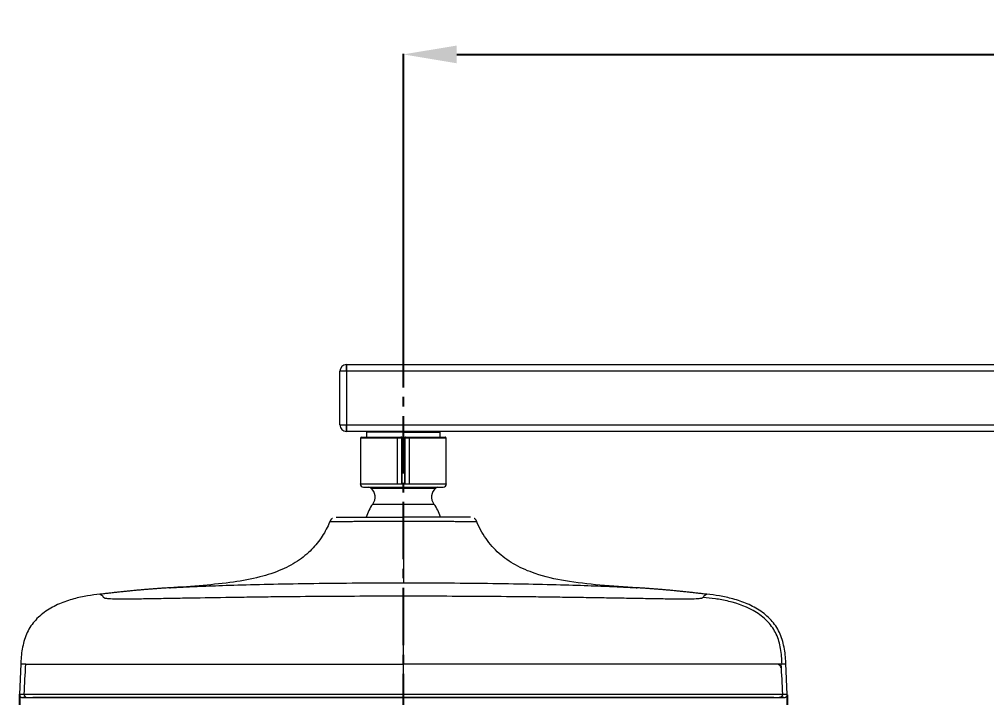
# Model space of a CAD drawing. Header units: millimetres. Extents: x -6909 to -4533, y -2578 to 782.
# Drawn here: x -5455.5 to -5165.9, y -369.4 to -166.3 of the extents above; entities that cross this region are included whole.
import ezdxf

# ---------------------------------------------------------------- set-up
doc = ezdxf.new("R2010")
doc.units = ezdxf.units.MM
doc.linetypes.add('CENTER2', pattern=[28.575, 19.05, -3.175, 3.175, -3.175])
doc.linetypes.add('HIDDENX2', pattern=[19.05, 12.7, -6.35])
doc.layers.add('HIDDEN', color=8, linetype='HIDDENX2')
doc.styles.get("Standard").update_dxf_attribs({"font": 'arial.ttf'})
doc.dimstyles.get("Standard").update_dxf_attribs({"dimtxt": 16, "dimasz": 16, "dimexe": 0.18, "dimexo": 0.0625, "dimgap": 3.5, "dimtad": 0, "dimdec": 1, "dimdsep": 46, "dimtxsty": 'Standard', "dimcen": 0.09, "dimclrd": 3, "dimclre": 3, "dimclrt": 3, "dimadec": 0, "dimazin": 0, "dimtfac": 1, "dimtdec": 1, "dimtofl": 0, "dimtmove": 0, "dimatfit": 3, "dimfxl": 1, "dimtolj": 1, "dimtzin": 0, "dimarcsym": 0})

# ---------------------------------------------------------------- blocks, each defined once
blk = doc.blocks.new('*D146')
at = {"color": 3, "lineweight": -2, "transparency": 16777216}
for p, q in [((-5455.44, -368.39), (-5455.44, -413.19)), ((-5225.55, -368.55), (-5225.55, -413.19)), ((-5439.44, -413.01), (-5371.14, -413.01)), ((-5241.55, -413.01), (-5309.85, -413.01))]:
    blk.add_line(p, q, dxfattribs=at)
at = {"color": 3, "lineweight": 18, "transparency": 16777216}
for points in [[(-5439.44, -410.34), (-5439.44, -415.68), (-5455.44, -413.01)], [(-5241.55, -410.34), (-5241.55, -415.68), (-5225.55, -413.01)]]:
    blk.add_solid(points, dxfattribs=at)
at = {"layer": 'Defpoints', "color": 0, "lineweight": 18, "transparency": 16777216}
for p in [(-5455.44, -368.32), (-5225.55, -368.49), (-5455.44, -413.01)]:
    blk.add_point(p, dxfattribs=at)
at = {"color": 3, "lineweight": 18, "transparency": 16777216, "insert": (-5340.5, -413.01), "char_height": 16, "attachment_point": 5}
blk.add_mtext('\\A1;229.9', dxfattribs=at)
blk = doc.blocks.new('*D139')
at = {"color": 3, "lineweight": -2, "transparency": 16777216}
for p, q in [((-5340.5, -259.62), (-5340.5, -176.62)), ((-4902, -237.12), (-4902, -176.62)), ((-5324.5, -176.8), (-5152.13, -176.8)), ((-4918, -176.8), (-5090.37, -176.8))]:
    blk.add_line(p, q, dxfattribs=at)
at = {"color": 3, "lineweight": 18, "transparency": 16777216}
for points in [[(-5324.5, -174.14), (-5324.5, -179.47), (-5340.5, -176.8)], [(-4918, -174.14), (-4918, -179.47), (-4902, -176.8)]]:
    blk.add_solid(points, dxfattribs=at)
at = {"layer": 'Defpoints', "color": 0, "lineweight": 18, "transparency": 16777216}
for p in [(-4902, -176.8), (-4902, -237.18), (-5340.5, -259.68)]:
    blk.add_point(p, dxfattribs=at)
at = {"color": 3, "lineweight": 18, "transparency": 16777216, "insert": (-5121.25, -176.8), "char_height": 16, "attachment_point": 5}
blk.add_mtext('\\A1;438.5', dxfattribs=at)

msp = doc.modelspace()

# ---------------------------------------------------------------- linework, layer by layer
at = {"linetype": 'Continuous', "lineweight": 18}
for p, q in [((-5359.5, -287.68), (-5359.5, -271.68)), ((-5357.5, -269.68), (-5357.5, -271.68)), ((-5357.5, -269.68), (-4907.5, -269.68)), ((-5357.5, -271.68), (-5357.5, -269.68)), ((-5357.5, -271.68), (-5357.5, -287.68)), ((-5357.5, -271.68), (-5357.5, -287.68)), ((-5357.5, -287.68), (-5357.5, -289.68)), ((-5357.5, -289.68), (-5357.5, -287.68)), ((-4927.5, -289.68), (-5357.5, -289.68)), ((-5353.3, -291.68), (-5353.3, -305.38)), ((-5352.99, -291.38), (-5353, -291.38)), ((-5352.99, -291.38), (-5342.16, -291.38)), ((-5351.5, -289.88), (-5351.5, -291.38)), ((-5340.5, -289.88), (-5351.5, -289.88)), ((-5348, -289.68), (-5348, -289.88)), ((-5342.16, -291.38), (-5341.23, -291.38)), ((-5341.23, -291.38), (-5341.01, -291.38)), ((-5341.01, -291.38), (-5339.99, -291.38)), ((-5340.5, -289.88), (-5329.5, -289.88)), ((-5339.99, -291.38), (-5339.77, -291.38)), ((-5339.77, -291.38), (-5338.84, -291.38)), ((-5338.84, -291.38), (-5328.01, -291.38)), ((-5333, -289.88), (-5333, -289.68)), ((-5329.5, -291.38), (-5329.5, -289.88)), ((-5328, -291.38), (-5328.01, -291.38)), ((-5327.7, -305.38), (-5327.7, -291.68)), ((-5353.29, -305.38), (-5353.4, -305.38)), ((-5352.4, -306.38), (-5340.5, -306.38)), ((-5342.2, -305.38), (-5338.8, -305.38)), ((-5340.5, -306.38), (-5328.6, -306.38)), ((-5327.6, -305.38), (-5327.71, -305.38)), ((-5431.31, -338.41), (-5431.31, -338.41)), ((-5249.69, -338.41), (-5249.69, -338.41)), ((-5454.97, -359.28), (-5455.45, -368.49)), ((-5225.55, -368.49), (-5226.04, -359.13))]:
    msp.add_line(p, q, dxfattribs=at)
at = {"linetype": 'Continuous', "lineweight": 13}
for p, q in [((-5357.5, -271.68), (-5359.5, -271.68)), ((-4905, -271.68), (-5357.5, -271.68)), ((-5359.5, -287.68), (-5357.5, -287.68)), ((-5357.5, -287.68), (-4905, -287.68)), ((-5353.3, -291.68), (-5353.29, -291.68)), ((-5342.2, -291.68), (-5353.29, -291.68)), ((-5353.29, -291.68), (-5353.29, -305.38)), ((-5342.2, -305.38), (-5342.2, -291.68)), ((-5341.04, -291.68), (-5342.2, -291.68)), ((-5340.82, -291.68), (-5341.04, -291.68)), ((-5341.04, -291.68), (-5341.04, -305.38)), ((-5340.18, -291.68), (-5340.82, -291.68)), ((-5340.82, -305.38), (-5340.82, -291.68)), ((-5340.5, -289.68), (-5340.5, -289.88)), ((-5340.5, -289.88), (-5340.5, -291.38)), ((-5339.96, -291.68), (-5340.18, -291.68)), ((-5340.18, -291.68), (-5340.18, -305.38)), ((-5339.96, -305.38), (-5339.96, -291.68)), ((-5338.8, -291.68), (-5339.96, -291.68)), ((-5338.8, -291.68), (-5338.8, -305.38)), ((-5327.71, -291.68), (-5338.8, -291.68)), ((-5327.71, -291.68), (-5327.7, -291.68)), ((-5327.71, -305.38), (-5327.71, -291.68)), ((-5353.29, -305.38), (-5342.2, -305.38)), ((-5350.19, -306.62), (-5340.5, -306.62)), ((-5340.5, -306.62), (-5330.81, -306.62)), ((-5338.8, -305.38), (-5327.71, -305.38)), ((-5349.67, -311.44), (-5340.5, -311.44)), ((-5340.5, -311.44), (-5331.33, -311.44))]:
    msp.add_line(p, q, dxfattribs=at)
at = {"linetype": 'Continuous', "lineweight": 18}
for centre, radius, start, end in [((-5357.5, -271.68), 2, 90, 180), ((-5357.5, -287.68), 2, 180, 270), ((-5353, -291.68), 0.3, 90, 180), ((-5328, -291.68), 0.3, 0, 90), ((-5352.4, -305.38), 1, 180, 270), ((-5350.84, -307.38), 1, 49.4751, 90), ((-5352.48, -309.31), 3.53, 322.8454, 49.4751), ((-5328.52, -309.31), 3.53, 130.5249, 217.1546), ((-5330.17, -307.38), 1, 90, 130.5249), ((-5328.6, -305.38), 1, 270, 0), ((-5340.5, -318.38), 11.5, 142.8454, 164.8653), ((-5340.5, -318.38), 11.5, 15.433, 37.1546)]:
    msp.add_arc(centre, radius, start, end, dxfattribs=at)
at = {"linetype": 'Continuous', "lineweight": 13}
for centre, ratio, start_param, end_param in [((-5352.99, -291.68), 0.991302, 3.141593, 4.712389), ((-5342.16, -291.68), 0.13161, 3.141593, 4.712389), ((-5341.23, -291.68), 0.642788, 1.570796, 3.141593), ((-5341.01, -291.68), 0.642788, 1.570796, 3.141593), ((-5339.99, -291.68), 0.642788, 3.141593, 4.712389), ((-5339.77, -291.68), 0.642788, 3.141593, 4.712389), ((-5338.84, -291.68), 0.13161, 1.570796, 3.141593), ((-5328.01, -291.68), 0.991302, 1.570796, 3.141593)]:
    msp.add_ellipse(centre, major_axis=(0, -0.3), ratio=ratio, start_param=start_param, end_param=end_param, dxfattribs=at)
at = {"linetype": 'Continuous', "lineweight": 18}
for points, degree, knots in [([(-5360.62, -315.38), (-5360.53, -315.38), (-5360.1, -315.38), (-5359.66, -315.38), (-5358.08, -315.38), (-5356.98, -315.38), (-5355.86, -315.38), (-5354.48, -315.38), (-5353.09, -315.38), (-5349.82, -315.38), (-5346.23, -315.38), (-5344.34, -315.38), (-5342.45, -315.38), (-5340.5, -315.38)], 2, [0, 0, 0, 0.120713, 0.120713, 0.246326, 0.371938, 0.371938, 0.49755, 0.49755, 0.623163, 0.748775, 0.874388, 0.874388, 1, 1, 1]), ([(-5320.37, -315.38), (-5320.37, -315.38), (-5320.43, -315.38), (-5320.99, -315.38), (-5322.64, -315.38), (-5325.13, -315.38), (-5328.26, -315.38), (-5332, -315.38), (-5336.14, -315.38), (-5339.02, -315.38), (-5340.5, -315.38)], 3, [0, 0, 0, 0, 0.038268, 0.175658, 0.313049, 0.450439, 0.587829, 0.725219, 0.86261, 1, 1, 1, 1]), ([(-5362.34, -316.27), (-5362.92, -317.76), (-5364.37, -320.67), (-5367.43, -324.76), (-5371.63, -328.37), (-5377.07, -331.32), (-5383.76, -333.5), (-5391.67, -334.97), (-5400.73, -335.82), (-5407.13, -336.31), (-5410.5, -336.49)], 3, [0, 0, 0, 0, 0.085592, 0.176114, 0.273896, 0.383105, 0.508316, 0.652827, 0.817458, 1, 1, 1, 1]), ([(-5270.5, -336.49), (-5274.24, -336.31), (-5281.41, -335.75), (-5291.68, -334.68), (-5300.2, -332.74), (-5306.91, -329.9), (-5311.97, -326.4), (-5316.01, -321.8), (-5317.9, -318.24), (-5318.66, -316.27)], 3, [0, 0, 0, 0, 0.202152, 0.389456, 0.558011, 0.672881, 0.781122, 0.888031, 1, 1, 1, 1]), ([(-5431.31, -338.41), (-5432.53, -338.53), (-5435.06, -338.89), (-5439.13, -339.7), (-5443.61, -341.22), (-5447.71, -343.46), (-5451.03, -346.35), (-5453.55, -350.22), (-5454.71, -354.87), (-5455, -357.98), (-5454.99, -359.62)], 3, [0, 0, 0, 0, 0.119664, 0.239996, 0.360812, 0.488682, 0.621405, 0.747944, 0.871851, 1, 1, 1, 1]), ([(-5226.01, -359.62), (-5226.01, -357.98), (-5226.29, -354.85), (-5227.47, -350.23), (-5229.85, -346.48), (-5233.33, -343.41), (-5237.48, -341.19), (-5241.74, -339.74), (-5245.82, -338.9), (-5248.43, -338.53), (-5249.69, -338.41)], 3, [0, 0, 0, 0, 0.131469, 0.259919, 0.390599, 0.519589, 0.646868, 0.771495, 0.889412, 1, 1, 1, 1]), ([(-5228.21, -359.42), (-5228.2, -359.42), (-5228.15, -359.42), (-5228.09, -359.42), (-5228.03, -359.42), (-5228.02, -359.42), (-5228.07, -359.42), (-5228.14, -359.42), (-5228.23, -359.42), (-5228.29, -359.42), (-5228.31, -359.42)], 3, [0, 0, 0, 0, 0.007407, 0.155641, 0.303876, 0.452111, 0.600345, 0.74858, 0.896815, 1, 1, 1, 1]), ([(-5227.4, -360.48), (-5227.44, -360.37), (-5227.52, -360.18), (-5227.71, -359.8), (-5228.01, -359.53), (-5228.29, -359.33)], 3, [0, 0, 0, 0, 0.287926, 0.509779, 1, 1, 1, 1]), ([(-5227.46, -359.38), (-5227.46, -359.38), (-5227.46, -359.38), (-5227.47, -359.38), (-5227.47, -359.38), (-5227.47, -359.38), (-5227.47, -359.38), (-5227.48, -359.38), (-5227.48, -359.38), (-5227.49, -359.38), (-5227.5, -359.38), (-5227.53, -359.38), (-5227.54, -359.38), (-5227.6, -359.38), (-5227.64, -359.38), (-5227.82, -359.38), (-5227.99, -359.38), (-5228.27, -359.38), (-5228.28, -359.38), (-5228.28, -359.38)], 3, [0, 0, 0, 0, 0.00778, 0.00778, 0.015561, 0.015561, 0.031122, 0.031122, 0.062243, 0.062243, 0.124487, 0.124487, 0.248973, 0.248973, 0.497946, 0.497946, 0.995892, 0.995892, 1, 1, 1, 1]), ([(-5455.44, -368.32), (-5455.45, -368.39), (-5455.44, -368.52), (-5455.4, -368.71), (-5455.31, -368.91), (-5455.22, -369.02), (-5455.17, -369.07)], 3, [0, 0, 0, 0, 0.231479, 0.478133, 0.736053, 1, 1, 1, 1]), ([(-5455.17, -369.07), (-5455.11, -369.13), (-5455, -369.22), (-5454.84, -369.29), (-5454.75, -369.31), (-5454.73, -369.31), (-5454.65, -369.31), (-5454.53, -369.31), (-5454.32, -369.31), (-5454.16, -369.31), (-5454.03, -369.31), (-5453.93, -369.31), (-5453.79, -369.31), (-5453.61, -369.31), (-5453.47, -369.31), (-5453.39, -369.31)], 3, [0, 0, 0, 0, 0.091703, 0.164534, 0.218496, 0.261799, 0.305994, 0.484395, 0.598128, 0.703074, 0.737339, 0.784006, 0.843338, 0.915336, 1, 1, 1, 1]), ([(-5453.01, -369.38), (-5452.96, -369.38), (-5452.87, -369.38), (-5452.47, -369.38), (-5451.47, -369.38), (-5449.4, -369.38), (-5446.12, -369.38), (-5441.51, -369.38), (-5435.87, -369.38), (-5426.25, -369.38), (-5410.82, -369.38), (-5381.11, -369.38), (-5356.88, -369.38), (-5340.5, -369.38)], 3, [0, 0, 0, 0, 0.038766, 0.077533, 0.12179, 0.166048, 0.212401, 0.258755, 0.311221, 0.363687, 0.493027, 0.656685, 1, 1, 1, 1]), ([(-5340.5, -369.38), (-5346.74, -369.38), (-5356.26, -369.38), (-5369.04, -369.38), (-5378.85, -369.38), (-5388.59, -369.38), (-5398.25, -369.38), (-5407.77, -369.38), (-5417.06, -369.38), (-5424.55, -369.38), (-5430.24, -369.38), (-5435.65, -369.38), (-5441.18, -369.38), (-5445.59, -369.38), (-5448.14, -369.38), (-5449.69, -369.38), (-5450.63, -369.38), (-5451.03, -369.38), (-5451.3, -369.38), (-5451.36, -369.38), (-5451.41, -369.38)], 3, [0, 0, 0, 0, 0.13101, 0.200101, 0.269107, 0.338176, 0.406923, 0.475555, 0.544229, 0.611469, 0.645518, 0.678852, 0.744932, 0.794128, 0.827829, 0.861192, 0.895706, 0.930608, 0.948287, 1, 1, 1, 1]), ([(-5340.5, -369.38), (-5332.31, -369.38), (-5315.92, -369.38), (-5295.75, -369.38), (-5280.04, -369.38), (-5266.54, -369.38), (-5254.75, -369.38), (-5245.13, -369.38), (-5239.49, -369.38), (-5234.89, -369.38), (-5231.6, -369.38), (-5229.53, -369.38), (-5228.53, -369.38), (-5228.13, -369.38), (-5228.04, -369.38), (-5227.99, -369.38)], 3, [0, 0, 0, 0, 0.171657, 0.343315, 0.425144, 0.506973, 0.636313, 0.688779, 0.741245, 0.787599, 0.833952, 0.87821, 0.922467, 0.961234, 1, 1, 1, 1]), ([(-5229.59, -369.38), (-5229.65, -369.38), (-5229.7, -369.38), (-5229.96, -369.38), (-5230.35, -369.38), (-5231.29, -369.38), (-5232.82, -369.38), (-5234.64, -369.38), (-5236.36, -369.38), (-5237.77, -369.38), (-5240.9, -369.38), (-5245.23, -369.38), (-5250.64, -369.38), (-5254.91, -369.38), (-5259.33, -369.38), (-5265.37, -369.38), (-5273.14, -369.38), (-5282.67, -369.38), (-5295.57, -369.38), (-5308.64, -369.38), (-5324.71, -369.38), (-5334.25, -369.38), (-5340.5, -369.38)], 3, [0, 0, 0, 0, 0.050711, 0.068644, 0.103539, 0.138073, 0.171519, 0.205368, 0.221388, 0.236575, 0.25399, 0.32016, 0.35339, 0.387672, 0.42141, 0.455113, 0.523806, 0.59242, 0.661393, 0.799679, 0.868765, 1, 1, 1, 1]), ([(-5227.61, -369.31), (-5227.53, -369.31), (-5227.38, -369.31), (-5227.19, -369.31), (-5227.06, -369.31), (-5226.96, -369.31), (-5226.78, -369.31), (-5226.58, -369.31), (-5226.4, -369.31), (-5226.33, -369.31), (-5226.26, -369.31), (-5226.18, -369.29), (-5226.08, -369.25), (-5225.95, -369.18), (-5225.87, -369.11), (-5225.83, -369.07)], 3, [0, 0, 0, 0, 0.091678, 0.164498, 0.218459, 0.261762, 0.305957, 0.484359, 0.598093, 0.703039, 0.737305, 0.783974, 0.843312, 0.91532, 1, 1, 1, 1]), ([(-5225.83, -369.07), (-5225.78, -369.02), (-5225.69, -368.91), (-5225.6, -368.71), (-5225.56, -368.52), (-5225.55, -368.39), (-5225.56, -368.32)], 3, [0, 0, 0, 0, 0.263948, 0.521868, 0.768522, 1, 1, 1, 1])]:
    msp.add_open_spline(points, degree=degree, knots=knots, dxfattribs=at)
at = {"linetype": 'Continuous', "lineweight": 13}
for points, knots in [([(-5340.5, -316.58), (-5340.5, -316.5), (-5340.5, -316.41), (-5340.5, -316.25), (-5340.5, -316.18), (-5340.5, -316.03), (-5340.5, -315.96), (-5340.5, -315.83), (-5340.5, -315.77), (-5340.5, -315.66), (-5340.5, -315.61), (-5340.5, -315.53), (-5340.5, -315.49), (-5340.5, -315.44), (-5340.5, -315.42), (-5340.5, -315.39), (-5340.5, -315.38), (-5340.5, -315.38)], [0, 0, 0, 0, 0.125, 0.125, 0.25, 0.25, 0.375, 0.375, 0.5, 0.5, 0.625, 0.625, 0.75, 0.75, 0.875, 0.875, 1, 1, 1, 1]), ([(-5362.48, -316.62), (-5362.48, -316.62), (-5362.48, -316.62), (-5362.48, -316.62), (-5362.47, -316.62), (-5362.39, -316.62), (-5362.19, -316.62), (-5361.54, -316.62), (-5361.08, -316.61), (-5360.21, -316.61), (-5359.89, -316.61), (-5359.2, -316.61), (-5358.06, -316.6), (-5356.23, -316.6), (-5354.64, -316.59), (-5353.55, -316.59), (-5351.84, -316.59), (-5349.35, -316.59), (-5347.37, -316.58), (-5346.36, -316.58), (-5346.02, -316.58), (-5345.34, -316.58), (-5343.64, -316.58), (-5341.89, -316.58), (-5340.5, -316.58)], [0, 0, 0, 0, 0.000068, 0.000068, 0.030369, 0.030369, 0.151573, 0.151573, 0.272777, 0.272777, 0.333379, 0.333379, 0.393981, 0.515185, 0.575787, 0.575787, 0.636389, 0.757592, 0.818194, 0.818194, 0.848495, 0.848495, 0.878796, 1, 1, 1, 1]), ([(-5340.5, -316.58), (-5339.06, -316.58), (-5337.62, -316.58), (-5335.86, -316.58), (-5335.51, -316.58), (-5334.82, -316.58), (-5333.78, -316.58), (-5331.41, -316.59), (-5329.5, -316.59), (-5327.7, -316.59), (-5327.12, -316.59), (-5326.01, -316.59), (-5324.41, -316.6), (-5322.58, -316.6), (-5321.47, -316.61), (-5320.79, -316.61), (-5320.48, -316.61), (-5319.66, -316.61), (-5319.02, -316.62), (-5318.65, -316.62), (-5318.57, -316.62), (-5318.53, -316.62), (-5318.52, -316.62), (-5318.52, -316.62), (-5318.52, -316.62), (-5318.52, -316.62)], [0, 0, 0, 0, 0.124842, 0.124842, 0.156053, 0.156053, 0.187263, 0.249684, 0.374526, 0.374526, 0.436947, 0.436947, 0.499368, 0.62421, 0.686631, 0.686631, 0.749052, 0.749052, 0.873894, 0.936315, 0.967526, 0.967526, 0.998736, 0.998736, 1, 1, 1, 1]), ([(-5410.5, -336.49), (-5410.5, -336.49), (-5410.5, -336.49), (-5410.27, -336.48), (-5408.93, -336.4), (-5405.59, -336.23), (-5399.08, -335.94), (-5390.32, -335.63), (-5379.64, -335.36), (-5367.46, -335.15), (-5356.45, -335.05), (-5347.37, -335), (-5342.79, -335), (-5340.5, -335)], [0, 0, 0, 0, 0.000029, 0.062527, 0.125025, 0.250022, 0.375018, 0.500015, 0.625011, 0.750007, 0.875004, 0.937502, 1, 1, 1, 1]), ([(-5340.5, -335), (-5338.21, -335), (-5333.63, -335), (-5324.55, -335.05), (-5313.54, -335.15), (-5301.36, -335.36), (-5290.68, -335.63), (-5283.38, -335.89), (-5278.67, -336.08), (-5275.72, -336.22), (-5273.41, -336.33), (-5271.18, -336.45), (-5270.5, -336.49), (-5270.5, -336.49)], [0, 0, 0, 0, 0.062501, 0.125002, 0.250004, 0.375006, 0.500008, 0.62501, 0.687511, 0.750012, 0.812513, 0.875014, 1, 1, 1, 1]), ([(-5340.5, -339.02), (-5341.04, -339.02), (-5345.39, -339.02), (-5354.08, -339.04), (-5366.53, -339.11), (-5377.29, -339.21), (-5385.8, -339.32), (-5394.22, -339.44), (-5402.46, -339.57), (-5410.28, -339.71), (-5414.88, -339.79), (-5418.3, -339.84), (-5421.48, -339.89), (-5424.91, -339.91), (-5427.35, -339.88), (-5428.63, -339.81), (-5429.27, -339.75), (-5429.78, -339.66), (-5430.01, -339.56), (-5430.14, -339.46), (-5430.29, -339.26), (-5430.61, -338.93), (-5431.13, -338.5), (-5431.31, -338.41), (-5431.31, -338.41)], [0, 0, 0, 0, 0.008009, 0.064057, 0.128114, 0.192171, 0.224199, 0.256228, 0.320285, 0.352313, 0.384342, 0.400356, 0.41637, 0.448399, 0.480427, 0.497215, 0.512456, 0.527696, 0.542936, 0.558176, 0.573416, 0.634377, 0.756298, 1, 1, 1, 1]), ([(-5249.69, -338.41), (-5249.69, -338.41), (-5249.87, -338.5), (-5250.39, -338.93), (-5250.68, -339.24), (-5250.79, -339.36)], [0, 0, 0, 0, 0.571139, 0.857046, 1, 1, 1, 1]), ([(-5340.5, -339.02), (-5340.5, -339.15), (-5340.5, -339.28), (-5340.51, -339.65), (-5340.51, -339.89), (-5340.51, -340.9), (-5340.51, -341.95), (-5340.52, -344.4), (-5340.52, -346.32), (-5340.52, -348.81), (-5340.52, -351.53), (-5340.52, -353.01), (-5340.52, -356.12), (-5340.52, -357.75), (-5340.51, -359.38)], [0, 0, 0, 0, 0.125, 0.125, 0.25, 0.25, 0.5, 0.5, 0.625, 0.75, 0.75, 0.875, 0.875, 1, 1, 1, 1]), ([(-5250.79, -339.36), (-5250.82, -339.39), (-5250.86, -339.46), (-5250.99, -339.56), (-5251.22, -339.66), (-5251.73, -339.75), (-5252.37, -339.81), (-5253.65, -339.88), (-5256.09, -339.91), (-5259.53, -339.89), (-5262.71, -339.84), (-5266.12, -339.79), (-5270.73, -339.71), (-5276.59, -339.61), (-5282.67, -339.5), (-5288.89, -339.41), (-5295.2, -339.32), (-5303.71, -339.21), (-5314.47, -339.11), (-5325.3, -339.05), (-5332.9, -339.03), (-5336.7, -339.03), (-5338.87, -339.02), (-5339.96, -339.02), (-5340.5, -339.02)], [0, 0, 0, 0, 0.026571, 0.053142, 0.079713, 0.106284, 0.132855, 0.162142, 0.217999, 0.273856, 0.301785, 0.329713, 0.385571, 0.441428, 0.497285, 0.553142, 0.608999, 0.664857, 0.776571, 0.888286, 0.944143, 0.972071, 0.986036, 1, 1, 1, 1]), ([(-5227.12, -359.38), (-5227.21, -357.8), (-5227.39, -354.63), (-5228.64, -350.3), (-5231.11, -346.64), (-5235.83, -342.83), (-5241.79, -340.7), (-5247.16, -339.74), (-5249.59, -339.48), (-5250.79, -339.36)], [0, 0, 0, 0, 0.125, 0.25, 0.375, 0.5, 0.75, 0.875, 1, 1, 1, 1]), ([(-5453.54, -359.38), (-5454.44, -359.38), (-5454.95, -359.38), (-5454.98, -359.38), (-5454.98, -359.38)], [0, 0, 0, 0, 0.937804, 1, 1, 1, 1]), ([(-5453.54, -359.38), (-5453.5, -359.38), (-5453.42, -359.38), (-5453.11, -359.38), (-5452.05, -359.38), (-5449.3, -359.38), (-5445.99, -359.38), (-5442.08, -359.38), (-5436.27, -359.38), (-5425.88, -359.38), (-5414.61, -359.38), (-5403.04, -359.38), (-5391.31, -359.38), (-5376.47, -359.38), (-5359.28, -359.38), (-5347.28, -359.38), (-5341.27, -359.38), (-5340.51, -359.38)], [0, 0, 0, 0, 0.029734, 0.06249, 0.124979, 0.187469, 0.218713, 0.249958, 0.312448, 0.374937, 0.499917, 0.562406, 0.624896, 0.749875, 0.874854, 0.984206, 1, 1, 1, 1]), ([(-5228.28, -359.38), (-5228.85, -359.38), (-5229.86, -359.38), (-5233.31, -359.38), (-5235.76, -359.38), (-5242.33, -359.38), (-5246.45, -359.38), (-5256.35, -359.38), (-5262.13, -359.38), (-5275.1, -359.38), (-5282.3, -359.38), (-5305.46, -359.38), (-5322.99, -359.38), (-5340.51, -359.38)], [0, 0, 0, 0, 0.142352, 0.142352, 0.285293, 0.285293, 0.428235, 0.428235, 0.571176, 0.571176, 0.714117, 0.714117, 1, 1, 1, 1]), ([(-5454.01, -368.33), (-5453.9, -368.33), (-5453.66, -368.33), (-5450.56, -368.33), (-5443.12, -368.33), (-5430.65, -368.33), (-5413.24, -368.33), (-5384.38, -368.33), (-5358.07, -368.33), (-5340.5, -368.33)], [0, 0, 0, 0, 0.125001, 0.250003, 0.375004, 0.500006, 0.625007, 0.750009, 1, 1, 1, 1]), ([(-5340.5, -368.33), (-5322.94, -368.33), (-5305.4, -368.33), (-5282.2, -368.33), (-5274.98, -368.33), (-5261.96, -368.33), (-5256.16, -368.33), (-5246.2, -368.33), (-5242.04, -368.33), (-5235.4, -368.33), (-5232.92, -368.33), (-5229.41, -368.33), (-5228.37, -368.33), (-5227.65, -368.33), (-5227.42, -368.33), (-5227.28, -368.33), (-5227.19, -368.33), (-5227.16, -368.33), (-5227.12, -368.33), (-5227.1, -368.33), (-5227.06, -368.33), (-5227.05, -368.33), (-5227.03, -368.33), (-5227.02, -368.33), (-5227.01, -368.33), (-5227.01, -368.33), (-5227, -368.33), (-5227, -368.33), (-5227, -368.33), (-5226.99, -368.33), (-5227, -368.33), (-5227, -368.33), (-5227, -368.33), (-5227, -368.33), (-5227, -368.33), (-5226.99, -368.33)], [0, 0, 0, 0, 0.25, 0.25, 0.375, 0.375, 0.5, 0.5, 0.625, 0.625, 0.75, 0.75, 0.875, 0.875, 0.90625, 0.9375, 0.9375, 0.953125, 0.953125, 0.96875, 0.96875, 0.984375, 0.984375, 0.992187, 0.992187, 0.996094, 0.996094, 0.998047, 0.998047, 0.999023, 0.999023, 0.999268, 0.999268, 0.999512, 1, 1, 1, 1])]:
    msp.add_open_spline(points, degree=3, knots=knots, dxfattribs=at)
at = {"linetype": 'Continuous', "lineweight": 18}
for points, degree in [([(-5361.74, -315.72), (-5362.25, -316.06), (-5362.48, -316.63)], 2), ([(-5318.51, -316.63), (-5318.75, -316.07), (-5319.26, -315.72)], 2), ([(-5410.5, -336.5), (-5420.91, -337.15), (-5431.26, -338.45)], 2), ([(-5249.74, -338.45), (-5260.09, -337.15), (-5270.5, -336.5)], 2), ([(-5454.01, -368.33), (-5453.85, -365.35), (-5453.7, -362.37), (-5453.54, -359.38)], 3), ([(-5227.46, -359.38), (-5227.31, -362.37), (-5227.15, -365.35), (-5226.99, -368.33)], 3), ([(-5453.57, -369.38), (-5454.15, -369.38), (-5454.45, -369.38), (-5454.45, -369.38)], 3), ([(-5227.99, -369.38), (-5226.07, -369.38), (-5226.07, -369.38), (-5227.99, -369.38)], 3)]:
    msp.add_open_spline(points, degree=degree, dxfattribs=at)
at = {"linetype": 'Continuous', "lineweight": 13}
for points in [[(-5340.5, -316.58), (-5340.5, -334.39), (-5340.5, -334.58), (-5340.5, -335)], [(-5340.51, -359.38), (-5340.51, -362.37), (-5340.51, -365.35), (-5340.5, -368.33)], [(-5227.12, -359.38), (-5227.23, -359.38), (-5227.34, -359.38), (-5227.46, -359.38)], [(-5226.02, -359.38), (-5226.02, -359.38), (-5226.39, -359.38), (-5227.12, -359.38)], [(-5455.45, -368.33), (-5455.45, -368.33), (-5454.97, -368.33), (-5454.01, -368.33)], [(-5226.99, -368.33), (-5226.03, -368.33), (-5225.56, -368.33), (-5225.56, -368.33)]]:
    msp.add_open_spline(points, degree=3, dxfattribs=at)
at = {"linetype": 'Continuous', "lineweight": 18}
for points, weights in [([(-5454.01, -368.33), (-5454.04, -368.94), (-5453.62, -369.38), (-5453.01, -369.38)], [1.00004297397, 0.792237239278, 0.792222061557, 0.999997440805]), ([(-5226.99, -368.33), (-5226.96, -368.94), (-5227.38, -369.38), (-5227.99, -369.38)], [1.00002733605, 0.792238972238, 0.792227272438, 0.999992236649])]:
    msp.add_rational_spline(points, weights, degree=3, dxfattribs=at)
at = {"linetype": 'Continuous', "lineweight": 13}
msp.add_rational_spline([(-5340.5, -368.33), (-5340.5, -368.94), (-5340.5, -369.38), (-5340.5, -369.38)], [1.00002915471, 0.792239586644, 0.792226711383, 0.999990528932], degree=3, dxfattribs=at)
at = {"layer": 'HIDDEN', "color": 1, "linetype": 'CENTER2', "ltscale": 0.9}
msp.add_line((-5340.5, -379.38), (-5340.5, -259.68), dxfattribs=at)

# ---------------------------------------------------------------- dimensions: what is measured, and where the dimension line sits
at = {"color": 1, "lineweight": 18}
for base, p1, p2, picture, middle in [((-4902, -176.8), (-5340.5, -259.68), (-4902, -237.18), '*D139', (-5121.25, -176.8)), ((-5455.44, -413.01), (-5225.55, -368.49), (-5455.44, -368.32), '*D146', (-5340.5, -413.01))]:
    dim = msp.add_linear_dim(base=base, p1=p1, p2=p2, dimstyle='Standard', dxfattribs=at)
    dim.commit()
    dim.dimension.update_dxf_attribs({"geometry": picture, "text_midpoint": middle})

doc.saveas('drawing.dxf')
